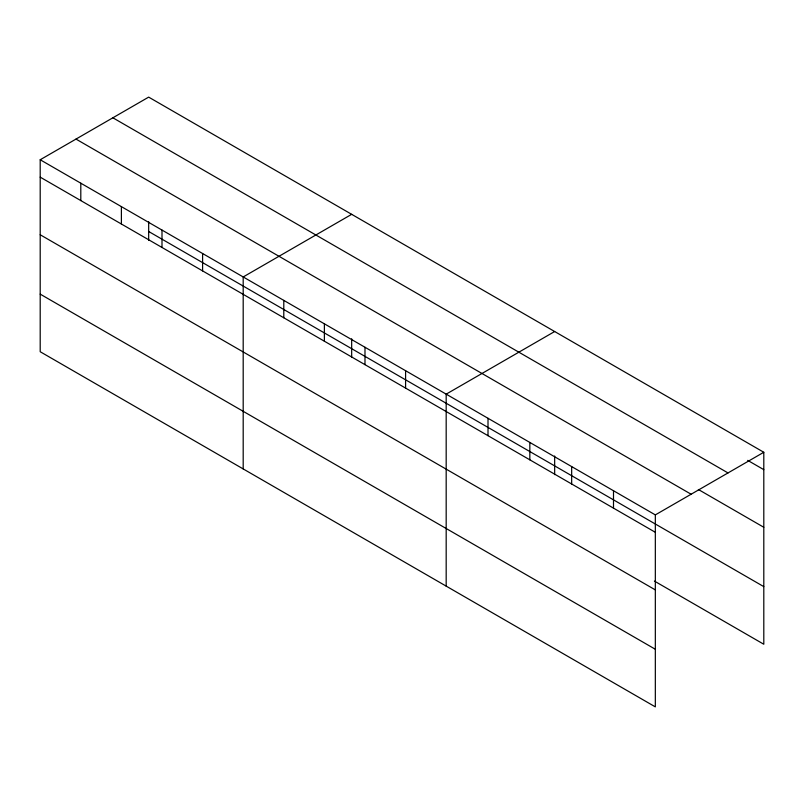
<?xml version="1.0" encoding="UTF-8"?>
<svg xmlns="http://www.w3.org/2000/svg" width="804" height="804" viewBox="0 0 804 804"><rect width="100%" height="100%" fill="white"/><g stroke="black" fill="none" stroke-linecap="round" stroke-linejoin="round"><path stroke-width="1.21" d="M40.2 159.755L655.33 514.892L655.33 706.877L40.2 351.73L40.2 159.755L148.67 97.123L763.8 452.27L763.8 644.245L654.406 581.081M351.67 214.326L243.19 276.948L243.19 468.933M554.659 331.519L446.18 394.151L446.18 586.126M655.33 514.892L763.8 452.27M747.71 460.37L763.8 469.657M112.882 117.796L728.002 472.933M698.374 489.495L763.8 527.273M75.998 139.092L691.118 494.229M148.67 231.492L763.8 586.629M40.2 177.141L655.33 532.288M40.2 234.758L655.33 589.895M40.2 294.123L655.33 649.26M613.502 490.741L613.502 508.138M571.664 466.591L571.664 483.988M554.659 455.989L554.659 474.651M529.836 442.441L529.836 459.838M488.008 418.291L488.008 435.688M405.588 370.704L405.588 388.101M364.986 347.268L364.986 364.654M351.67 338.796L351.67 357.458M324.384 323.831L324.384 341.218M283.792 300.384L283.792 317.781M202.598 253.511L202.598 270.898M161.996 230.075L161.996 247.461M148.67 221.602L148.67 240.255M121.394 206.628L121.394 224.025M80.802 183.191L80.802 200.588"/></g></svg>
